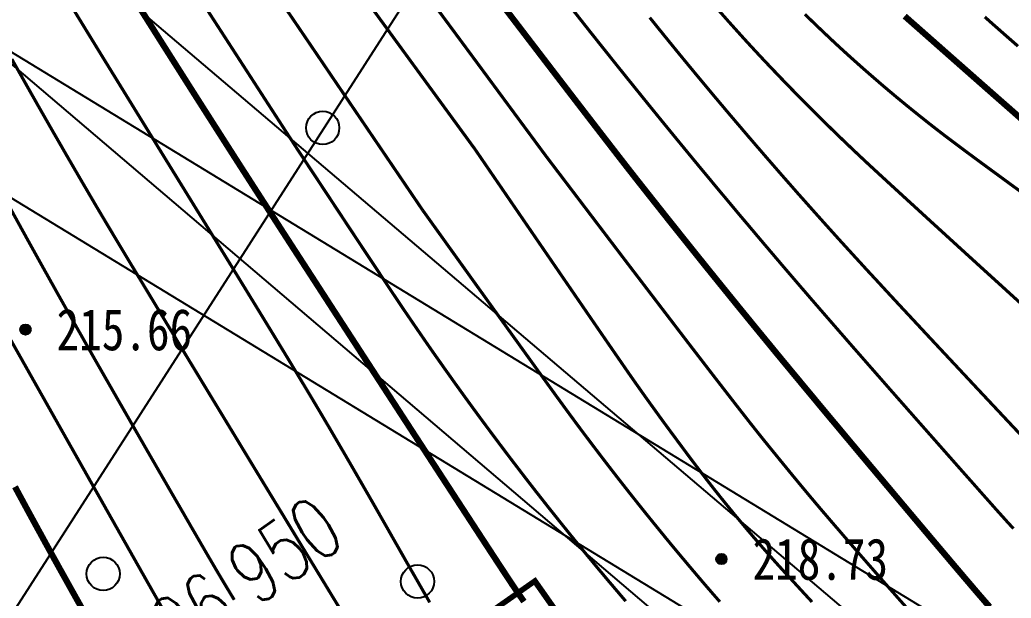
# Model space of a CAD drawing. Extents: x 36524600 to 36525730, y 2746759 to 2747713.
# Drawn here: x 36525044.22 to 36525068.11, y 2747433.79 to 2747447.72 of the extents above; entities that cross this region are included whole.
import ezdxf
from ezdxf.enums import TextEntityAlignment as Align

# ---------------------------------------------------------------- set-up
doc = ezdxf.new("R2010")
doc.units = 0
doc.header["$LTSCALE"] = 1000
doc.header["$MEASUREMENT"] = 0
doc.linetypes.add('X2', pattern=[10, 8, -2])
for name, color, linetype in [('0-规划道路', 4, 'Continuous'), ('DGX', 251, 'Continuous'), ('DIM_COOR', 3, 'Continuous'), ('DLSS', 4, 'Continuous'), ('GCD', 252, 'Continuous'), ('PP-DX-PT', 251, 'Continuous'), ('PUB_TEXT', 7, 'Continuous'), ('ZBTZ', 3, 'Continuous')]:
    doc.layers.add(name, color=color, linetype=linetype)
doc.styles.add('_TCH_DIM', font='SIMPLEX', dxfattribs={"bigfont": 'GBCBIG'})
doc.styles.add('正等线体', font='宋体.shx', dxfattribs={"bigfont": '@@gbcbig.shx'})
doc.styles.add('黑体', font='simhei.ttf')

# ---------------------------------------------------------------- blocks, each defined once
blk = doc.blocks.new('gc326')
blk.add_circle((0, 0), 0.8)
blk = doc.blocks.new('gc200')
h = blk.add_hatch(color=256)
edge = h.paths.add_edge_path()
edge.add_arc((0, 0), 0.25, 0, 360)
blk.add_circle((0, 0), 0.25)
blk = doc.blocks.new('dxt')
at = {"layer": 'DGX', "color": 253, "linetype": 'Continuous', "flags": 128}
for points, const_width in [([(36525045.74, 2747433.505), (36525045.618, 2747433.722), (36525045.486, 2747433.958), (36525045.344, 2747434.213), (36525045.191, 2747434.487), (36525045.028, 2747434.781), (36525044.845, 2747435.113), (36525044.63, 2747435.506), (36525044.383, 2747435.959), (36525044.106, 2747436.471)], 0.15), ([(36525040.931, 2747445.461), (36525042.605, 2747442.49), (36525044.069, 2747439.894), (36525045.321, 2747437.674), (36525046.364, 2747435.828), (36525047.195, 2747434.358), (36525047.816, 2747433.263)], 0.075), ([(36525043.991, 2747443.186), (36525044.192, 2747442.82), (36525044.394, 2747442.454), (36525044.597, 2747442.088), (36525044.8, 2747441.723), (36525045.004, 2747441.358), (36525045.208, 2747440.993), (36525045.414, 2747440.629), (36525045.619, 2747440.266), (36525045.831, 2747439.893), (36525046.053, 2747439.503), (36525046.286, 2747439.096), (36525046.53, 2747438.67), (36525046.784, 2747438.227), (36525047.048, 2747437.767), (36525047.324, 2747437.288), (36525047.61, 2747436.792), (36525047.887, 2747436.312), (36525048.137, 2747435.881), (36525048.358, 2747435.498), (36525048.552, 2747435.164), (36525048.717, 2747434.879), (36525048.855, 2747434.643), (36525048.965, 2747434.455), (36525049.047, 2747434.317), (36525049.115, 2747434.202), (36525049.183, 2747434.089), (36525049.252, 2747433.975), (36525049.321, 2747433.861), (36525049.39, 2747433.748)], 0.075), ([(36525044.03, 2747446.776), (36525044.195, 2747446.483), (36525044.36, 2747446.19), (36525044.526, 2747445.897), (36525044.692, 2747445.604), (36525044.859, 2747445.312), (36525045.026, 2747445.02), (36525045.194, 2747444.729), (36525045.362, 2747444.437), (36525045.531, 2747444.146), (36525045.7, 2747443.855), (36525045.87, 2747443.565), (36525046.04, 2747443.275), (36525046.242, 2747442.934), (36525046.505, 2747442.494), (36525046.83, 2747441.952), (36525047.217, 2747441.31), (36525047.665, 2747440.568), (36525048.175, 2747439.725), (36525048.747, 2747438.782), (36525049.381, 2747437.738), (36525050.007, 2747436.706), (36525050.559, 2747435.799), (36525051.034, 2747435.016), (36525051.435, 2747434.358), (36525051.759, 2747433.825), (36525052.008, 2747433.417)], 0.075), ([(36525045.53, 2747447.948), (36525045.859, 2747447.411), (36525046.238, 2747446.793), (36525046.669, 2747446.094), (36525047.15, 2747445.313), (36525047.682, 2747444.45), (36525048.264, 2747443.506), (36525048.846, 2747442.562), (36525049.377, 2747441.699), (36525049.856, 2747440.917), (36525050.284, 2747440.217), (36525050.661, 2747439.598), (36525050.986, 2747439.06), (36525051.26, 2747438.604), (36525051.483, 2747438.229), (36525051.683, 2747437.89), (36525051.887, 2747437.541), (36525052.096, 2747437.183), (36525052.309, 2747436.815), (36525052.527, 2747436.437), (36525052.75, 2747436.05), (36525052.977, 2747435.652), (36525053.208, 2747435.246), (36525053.431, 2747434.854), (36525053.632, 2747434.502), (36525053.811, 2747434.19), (36525053.967, 2747433.918), (36525054.101, 2747433.685)], 0.075), ([(36525047.092, 2747448.043), (36525047.36, 2747447.619), (36525047.628, 2747447.195), (36525047.897, 2747446.771), (36525048.166, 2747446.347), (36525048.435, 2747445.923), (36525048.705, 2747445.5), (36525048.975, 2747445.077), (36525049.245, 2747444.654), (36525049.541, 2747444.192), (36525049.89, 2747443.65), (36525050.29, 2747443.03), (36525050.742, 2747442.33), (36525051.247, 2747441.552), (36525051.803, 2747440.694), (36525052.411, 2747439.758), (36525053.071, 2747438.742), (36525053.719, 2747437.746), (36525054.289, 2747436.87), (36525054.783, 2747436.112), (36525055.199, 2747435.474), (36525055.538, 2747434.955), (36525055.8, 2747434.555), (36525055.985, 2747434.274), (36525056.092, 2747434.112), (36525056.161, 2747434.01), (36525056.231, 2747433.908), (36525056.301, 2747433.807), (36525056.371, 2747433.706)], 0.15), ([(36525050.91, 2747444.606), (36525051.403, 2747443.861), (36525051.845, 2747443.192), (36525052.236, 2747442.6), (36525052.577, 2747442.086), (36525052.868, 2747441.648), (36525053.107, 2747441.288), (36525053.297, 2747441.005), (36525053.435, 2747440.798), (36525053.549, 2747440.631), (36525053.663, 2747440.464), (36525053.777, 2747440.297), (36525053.892, 2747440.13), (36525054.007, 2747439.963), (36525054.122, 2747439.797), (36525054.238, 2747439.631), (36525054.355, 2747439.466), (36525054.472, 2747439.3), (36525054.589, 2747439.136), (36525054.706, 2747438.971), (36525054.825, 2747438.806), (36525054.943, 2747438.642), (36525055.062, 2747438.479), (36525055.181, 2747438.315), (36525055.301, 2747438.152), (36525055.421, 2747437.989), (36525055.542, 2747437.827), (36525055.663, 2747437.664), (36525055.784, 2747437.502), (36525055.906, 2747437.341), (36525056.028, 2747437.179), (36525056.151, 2747437.018), (36525056.274, 2747436.858), (36525056.397, 2747436.697), (36525056.521, 2747436.537), (36525056.645, 2747436.377), (36525056.77, 2747436.218), (36525056.895, 2747436.059), (36525057.021, 2747435.9), (36525057.147, 2747435.742), (36525057.273, 2747435.584), (36525057.4, 2747435.426), (36525057.527, 2747435.269), (36525057.655, 2747435.112), (36525057.783, 2747434.955), (36525057.911, 2747434.799), (36525058.04, 2747434.643), (36525058.17, 2747434.487), (36525058.3, 2747434.332), (36525058.43, 2747434.177), (36525058.561, 2747434.023), (36525058.692, 2747433.869), (36525058.824, 2747433.715)], 0.075), ([(36525043.488, 2747456.051), (36525044.255, 2747454.876), (36525045.209, 2747453.408), (36525046.352, 2747451.647), (36525047.683, 2747449.593), (36525049.202, 2747447.246), (36525050.91, 2747444.606)], 0.075), ([(36525053.926, 2747443.141), (36525054.642, 2747442.142), (36525055.284, 2747441.247), (36525055.854, 2747440.455), (36525056.35, 2747439.766), (36525056.772, 2747439.18), (36525057.121, 2747438.698), (36525057.397, 2747438.319), (36525057.6, 2747438.044), (36525057.766, 2747437.82), (36525057.934, 2747437.597), (36525058.102, 2747437.375), (36525058.271, 2747437.153), (36525058.441, 2747436.932), (36525058.611, 2747436.712), (36525058.783, 2747436.492), (36525058.955, 2747436.273), (36525059.129, 2747436.055), (36525059.303, 2747435.837), (36525059.478, 2747435.62), (36525059.654, 2747435.404), (36525059.83, 2747435.188), (36525060.008, 2747434.973), (36525060.187, 2747434.759), (36525060.366, 2747434.546), (36525060.546, 2747434.333), (36525060.727, 2747434.121), (36525060.909, 2747433.91), (36525061.092, 2747433.7)], 0.075), ([(36525050.446, 2747448.267), (36525051.158, 2747447.219), (36525051.975, 2747446.015), (36525052.898, 2747444.656), (36525053.926, 2747443.141)], 0.075), ([(36525055.189, 2747444.607), (36525055.989, 2747443.439), (36525056.699, 2747442.403), (36525057.319, 2747441.499), (36525057.849, 2747440.727), (36525058.288, 2747440.088), (36525058.637, 2747439.582), (36525058.896, 2747439.207), (36525059.065, 2747438.965), (36525059.19, 2747438.789), (36525059.314, 2747438.614), (36525059.44, 2747438.439), (36525059.566, 2747438.265), (36525059.692, 2747438.09), (36525059.819, 2747437.917), (36525059.947, 2747437.744), (36525060.075, 2747437.571), (36525060.199, 2747437.404), (36525060.316, 2747437.247), (36525060.425, 2747437.102), (36525060.526, 2747436.968), (36525060.62, 2747436.845), (36525060.706, 2747436.733), (36525060.784, 2747436.632), (36525060.854, 2747436.542), (36525060.92, 2747436.457), (36525060.987, 2747436.373), (36525061.054, 2747436.288), (36525061.121, 2747436.204), (36525061.188, 2747436.121), (36525061.256, 2747436.037), (36525061.324, 2747435.954), (36525061.392, 2747435.87), (36525061.46, 2747435.787), (36525061.529, 2747435.705), (36525061.598, 2747435.622), (36525061.667, 2747435.54), (36525061.736, 2747435.457), (36525061.806, 2747435.375), (36525061.875, 2747435.293), (36525061.945, 2747435.212), (36525062.016, 2747435.13), (36525062.086, 2747435.049), (36525062.157, 2747434.968), (36525062.228, 2747434.887), (36525062.299, 2747434.807), (36525062.37, 2747434.726), (36525062.442, 2747434.646), (36525062.514, 2747434.566), (36525062.618, 2747434.452), (36525062.786, 2747434.269), (36525063.017, 2747434.017), (36525063.313, 2747433.696)], 0.075), ([(36525051.305, 2747449.925), (36525053.123, 2747447.437), (36525055.189, 2747444.607)], 0.075), ([(36525056.904, 2747444.436), (36525057.935, 2747443.079), (36525058.857, 2747441.866), (36525059.672, 2747440.799), (36525060.378, 2747439.875), (36525060.977, 2747439.097), (36525061.467, 2747438.464), (36525061.849, 2747437.975), (36525062.123, 2747437.631), (36525062.336, 2747437.368), (36525062.536, 2747437.123), (36525062.723, 2747436.894), (36525062.896, 2747436.683), (36525063.056, 2747436.49), (36525063.202, 2747436.314), (36525063.336, 2747436.155), (36525063.456, 2747436.013), (36525063.571, 2747435.877), (36525063.692, 2747435.736), (36525063.817, 2747435.59), (36525063.948, 2747435.439), (36525064.083, 2747435.282), (36525064.223, 2747435.12), (36525064.368, 2747434.952), (36525064.518, 2747434.78), (36525064.676, 2747434.599), (36525064.844, 2747434.407), (36525065.022, 2747434.203), (36525065.211, 2747433.988), (36525065.411, 2747433.762), (36525065.621, 2747433.525)], 0.075), ([(36525054.297, 2747447.965), (36525055.071, 2747446.918), (36525055.94, 2747445.741), (36525056.904, 2747444.436)], 0.075), ([(36525055.82, 2747448.121), (36525056.487, 2747447.249), (36525057.088, 2747446.464), (36525057.623, 2747445.767), (36525058.092, 2747445.158), (36525058.496, 2747444.635), (36525058.833, 2747444.2), (36525059.105, 2747443.853), (36525059.344, 2747443.55), (36525059.584, 2747443.247), (36525059.824, 2747442.944), (36525060.065, 2747442.642), (36525060.306, 2747442.34), (36525060.547, 2747442.039), (36525060.789, 2747441.738), (36525061.032, 2747441.437), (36525061.275, 2747441.137), (36525061.518, 2747440.837), (36525061.762, 2747440.538), (36525062.007, 2747440.238), (36525062.252, 2747439.94), (36525062.497, 2747439.641), (36525062.743, 2747439.344), (36525062.99, 2747439.046), (36525063.244, 2747438.74), (36525063.515, 2747438.414), (36525063.801, 2747438.071), (36525064.104, 2747437.709), (36525064.422, 2747437.328), (36525064.757, 2747436.929), (36525065.107, 2747436.512), (36525065.473, 2747436.076), (36525065.832, 2747435.649), (36525066.159, 2747435.261), (36525066.456, 2747434.91), (36525066.721, 2747434.596), (36525066.955, 2747434.32), (36525067.158, 2747434.082), (36525067.33, 2747433.881), (36525067.471, 2747433.718), (36525067.593, 2747433.578)], 0.15), ([(36525068.166, 2747435.464), (36525068.097, 2747435.54), (36525068.027, 2747435.616), (36525067.958, 2747435.693), (36525067.871, 2747435.79), (36525067.746, 2747435.929), (36525067.585, 2747436.111), (36525067.387, 2747436.334), (36525067.153, 2747436.599), (36525066.881, 2747436.905), (36525066.573, 2747437.254), (36525066.228, 2747437.645), (36525065.872, 2747438.048), (36525065.53, 2747438.436), (36525065.202, 2747438.808), (36525064.89, 2747439.164), (36525064.591, 2747439.505), (36525064.307, 2747439.829), (36525064.038, 2747440.138), (36525063.783, 2747440.431), (36525063.535, 2747440.716), (36525063.288, 2747441.001), (36525063.042, 2747441.287), (36525062.796, 2747441.574), (36525062.55, 2747441.861), (36525062.306, 2747442.148), (36525062.061, 2747442.436), (36525061.818, 2747442.725), (36525061.574, 2747443.013), (36525061.332, 2747443.303), (36525061.09, 2747443.592), (36525060.848, 2747443.883), (36525060.607, 2747444.173), (36525060.367, 2747444.464), (36525060.127, 2747444.756), (36525059.888, 2747445.048), (36525059.649, 2747445.34), (36525059.411, 2747445.633), (36525059.173, 2747445.927), (36525058.936, 2747446.221), (36525058.699, 2747446.515), (36525058.463, 2747446.81), (36525058.228, 2747447.105), (36525057.993, 2747447.4), (36525057.73, 2747447.733), (36525057.409, 2747448.14)], 0.075), ([(36525059.403, 2747447.775), (36525059.631, 2747447.492), (36525059.823, 2747447.255), (36525060.016, 2747447.018), (36525060.21, 2747446.781), (36525060.404, 2747446.546), (36525060.599, 2747446.31), (36525060.795, 2747446.076), (36525060.991, 2747445.841), (36525061.187, 2747445.608), (36525061.385, 2747445.374), (36525061.583, 2747445.142), (36525061.781, 2747444.909), (36525061.98, 2747444.678), (36525062.18, 2747444.446), (36525062.38, 2747444.216), (36525062.581, 2747443.985), (36525062.782, 2747443.756), (36525062.984, 2747443.526), (36525063.187, 2747443.298), (36525063.39, 2747443.07), (36525063.594, 2747442.842), (36525063.798, 2747442.615), (36525064.003, 2747442.388), (36525064.209, 2747442.162), (36525064.415, 2747441.937), (36525064.633, 2747441.698), (36525064.877, 2747441.435), (36525065.144, 2747441.145), (36525065.436, 2747440.83), (36525065.753, 2747440.49), (36525066.094, 2747440.123), (36525066.46, 2747439.731), (36525066.85, 2747439.314), (36525067.232, 2747438.905), (36525067.574, 2747438.54), (36525067.875, 2747438.219), (36525068.135, 2747437.942), (36525068.355, 2747437.708)], 0.075), ([(36525068.321, 2747440.908), (36525067.939, 2747441.256), (36525067.51, 2747441.646), (36525067.036, 2747442.078), (36525066.563, 2747442.51), (36525066.136, 2747442.9), (36525065.756, 2747443.248), (36525065.423, 2747443.553), (36525065.136, 2747443.816), (36525064.897, 2747444.036), (36525064.704, 2747444.214), (36525064.558, 2747444.35), (36525064.436, 2747444.465), (36525064.314, 2747444.58), (36525064.193, 2747444.695), (36525064.072, 2747444.811), (36525063.951, 2747444.927), (36525063.831, 2747445.044), (36525063.711, 2747445.161), (36525063.591, 2747445.278), (36525063.472, 2747445.396), (36525063.353, 2747445.514), (36525063.234, 2747445.633), (36525063.116, 2747445.752), (36525062.999, 2747445.871), (36525062.881, 2747445.991), (36525062.764, 2747446.111), (36525062.648, 2747446.231), (36525062.531, 2747446.352), (36525062.416, 2747446.473), (36525062.3, 2747446.594), (36525062.185, 2747446.716), (36525062.07, 2747446.838), (36525061.956, 2747446.961), (36525061.842, 2747447.084), (36525061.729, 2747447.207), (36525061.602, 2747447.347), (36525061.448, 2747447.518), (36525061.266, 2747447.721), (36525061.058, 2747447.957)], 0.075), ([(36525068.497, 2747443.468), (36525068.128, 2747443.737), (36525067.795, 2747443.981), (36525067.498, 2747444.198), (36525067.237, 2747444.39), (36525067.013, 2747444.556), (36525066.825, 2747444.696), (36525066.673, 2747444.81), (36525066.539, 2747444.911), (36525066.406, 2747445.013), (36525066.273, 2747445.116), (36525066.141, 2747445.219), (36525066.01, 2747445.323), (36525065.878, 2747445.428), (36525065.748, 2747445.533), (36525065.617, 2747445.639), (36525065.488, 2747445.745), (36525065.358, 2747445.852), (36525065.23, 2747445.959), (36525065.101, 2747446.068), (36525064.974, 2747446.176), (36525064.847, 2747446.286), (36525064.72, 2747446.396), (36525064.594, 2747446.506), (36525064.468, 2747446.617), (36525064.343, 2747446.729), (36525064.218, 2747446.841), (36525064.094, 2747446.954), (36525063.97, 2747447.067), (36525063.847, 2747447.181), (36525063.725, 2747447.296), (36525063.603, 2747447.411), (36525063.47, 2747447.538), (36525063.316, 2747447.686), (36525063.14, 2747447.856)], 0.075), ([(36525068.587, 2747445.131), (36525068.151, 2747445.515), (36525067.651, 2747445.954), (36525067.088, 2747446.45), (36525066.521, 2747446.95), (36525066.007, 2747447.404), (36525065.546, 2747447.81)], 0.15), ([(36525067.476, 2747447.791), (36525067.635, 2747447.649), (36525067.795, 2747447.508), (36525067.955, 2747447.367), (36525068.116, 2747447.226), (36525068.276, 2747447.086)], 0.075)]:
    blk.add_lwpolyline(points, dxfattribs=dict(at, const_width=const_width))
at = {"layer": 'DLSS', "color": 253, "linetype": 'X2'}
for p, q in [((36525090.225, 2747418.798), (36524943.317, 2747508.272)), ((36525089.556, 2747415.693), (36524941.757, 2747505.709))]:
    blk.add_line(p, q, dxfattribs=at)
at = {"layer": 'PP-DX-PT', "color": 253, "linetype": 'Continuous'}
for p in [(36525044.36, 2747440.26, 215.66), (36525061.13, 2747434.73, 218.73)]:
    blk.add_point(p, dxfattribs=at)
at = {"layer": 'PP-DX-PT', "color": 253}
for p in [(36525044.36, 2747440.26, 215.662), (36525061.13, 2747434.73, 218.725)]:
    blk.add_point(p, dxfattribs=at)
at = {"layer": 'GCD', "color": 253, "linetype": 'Continuous'}
ref = blk.add_blockref('gc200', (36525044.36, 2747440.26, 215.662), dxfattribs=dict(at, xscale=0.5, yscale=0.5, zscale=0.5))
ref.add_attrib('height', '215.66', dxfattribs={"linetype": 'Continuous', "height": 1, "style": '正等线体', "width": 0.8}).set_placement((36525045.11, 2747440.26, 215.662), align=Align.MIDDLE_LEFT)
ref = blk.add_blockref('gc200', (36525061.13, 2747434.73, 218.725), dxfattribs=dict(at, xscale=0.5, yscale=0.5, zscale=0.5))
ref.add_attrib('height', '218.73', dxfattribs={"linetype": 'Continuous', "height": 1, "style": '正等线体', "width": 0.8}).set_placement((36525061.88, 2747434.73, 218.725), align=Align.MIDDLE_LEFT)
at = {"layer": 'ZBTZ', "color": 253, "linetype": 'Continuous', "xscale": 0.5, "yscale": 0.5}
for p in [(36525051.522, 2747445.117, 228.747), (36525046.233, 2747434.372, 221.501), (36525053.808, 2747434.191, 217)]:
    blk.add_blockref('gc326', p, dxfattribs=at)

msp = doc.modelspace()

# ---------------------------------------------------------------- linework, layer by layer
at = {"layer": '0-规划道路', "color": 4}
for p, q in [((36525026.863, 2747461.254), (36525077.713, 2747417.973)), ((36525031.492, 2747461.254), (36525079.657, 2747420.259))]:
    msp.add_line(p, q, dxfattribs=at)
at = {"layer": 'DIM_COOR', "color": 3}
msp.add_line((36525040.255, 2747427.532), (36525054.423, 2747449.576), dxfattribs=at)

# ---------------------------------------------------------------- block references
msp.add_blockref('dxt', (0, 0))

# ---------------------------------------------------------------- texts
at = {"layer": 'PUB_TEXT', "style": '_TCH_DIM', "width": 0.705882}
msp.add_text('206.950', height=1.4875, rotation=35.0367, dxfattribs=at).set_placement((36525047.349, 2747431.754))
at = {"layer": 'PUB_TEXT', "linetype": 'Continuous', "style": '黑体'}
msp.add_text('小区次出入口', height=1.3143, rotation=35.0367, dxfattribs=at).set_placement((36525048.785, 2747427.17))

doc.saveas('drawing.dxf')
